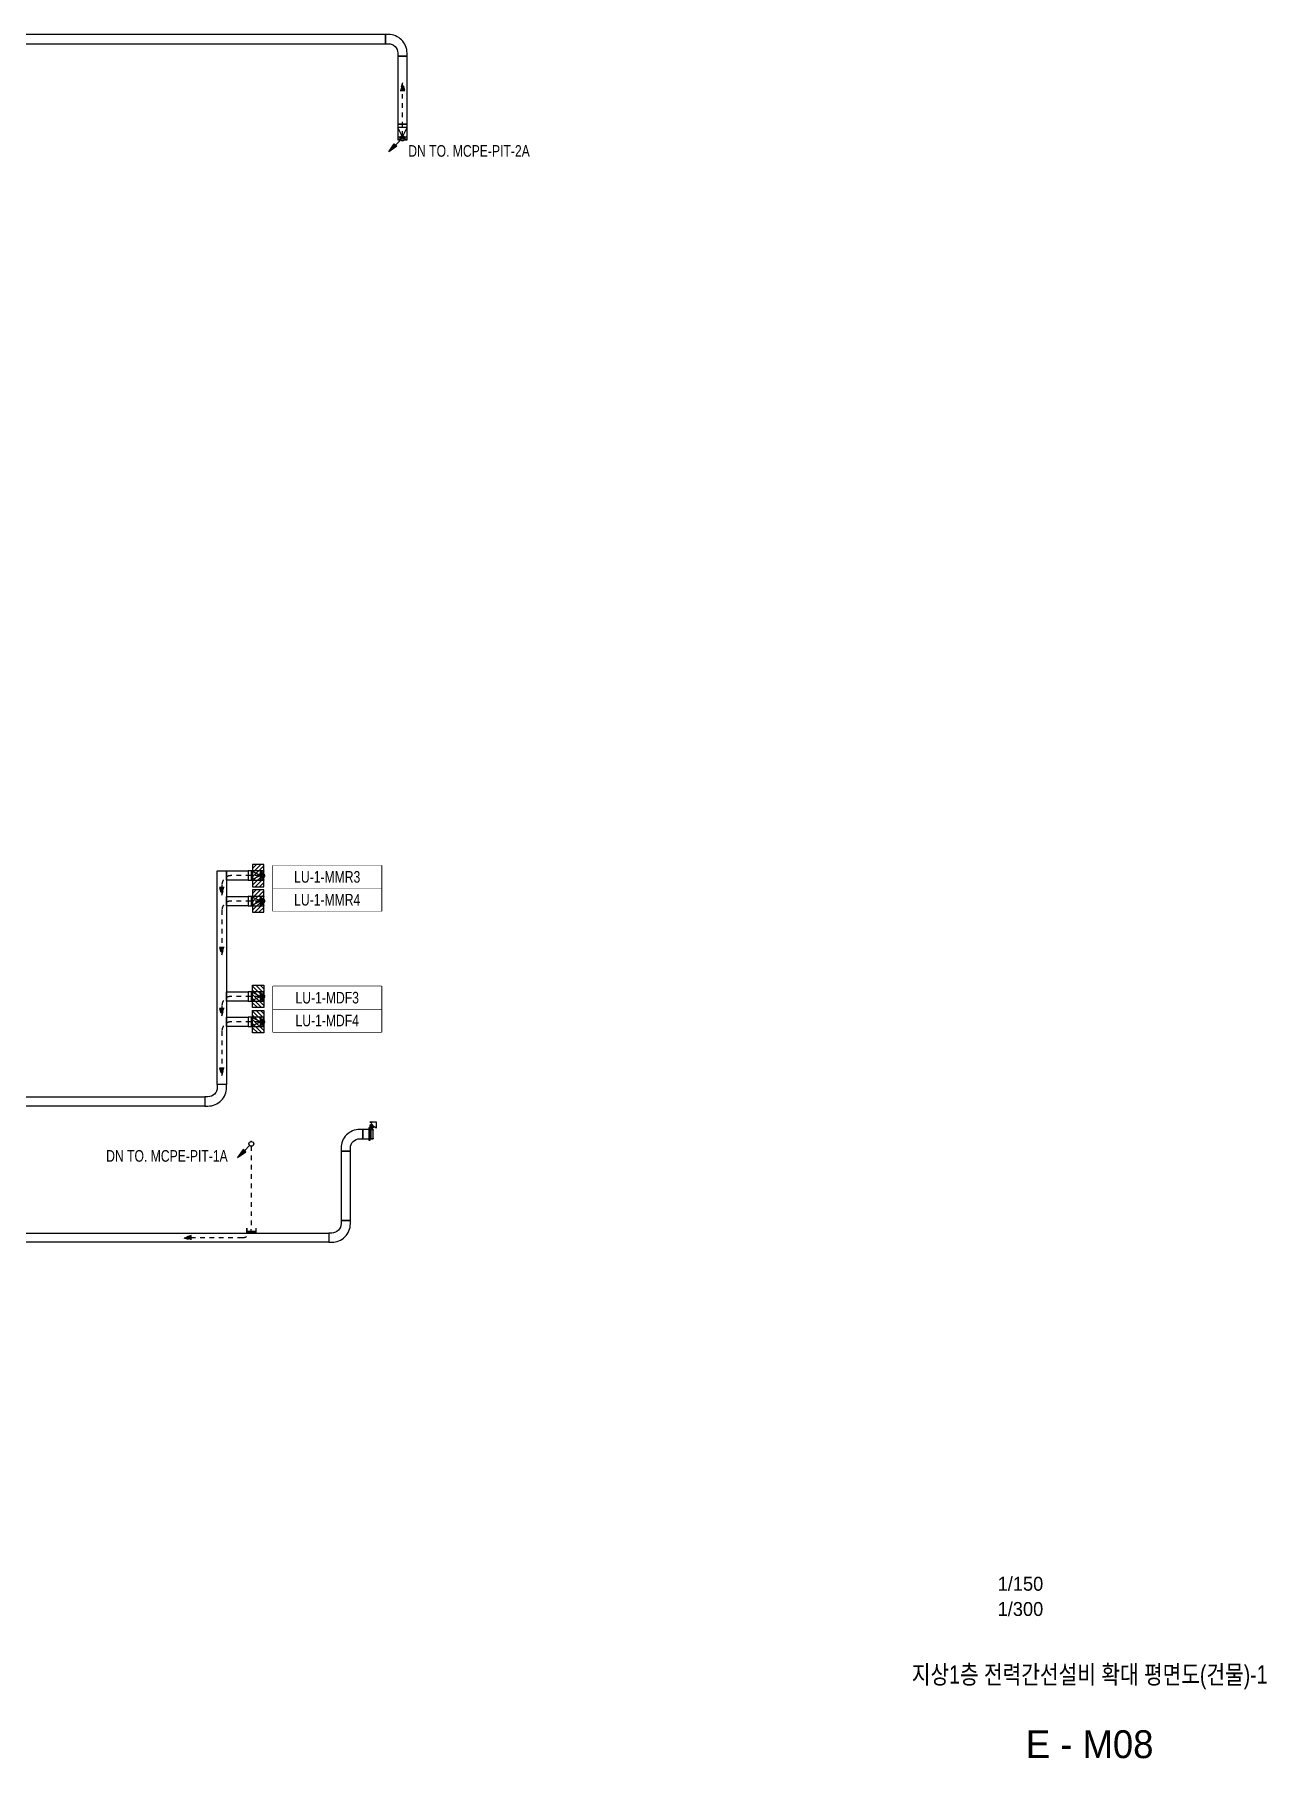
# Model space of a CAD drawing. Header units: millimetres. Extents: x -149088 to 500787, y -530175 to 1035835.
# Drawn here: x 334846 to 374638, y -339518 to -283850 of the extents above; entities that cross this region are included whole.
import ezdxf
from ezdxf.enums import TextEntityAlignment as Align
from ezdxf.xclip import XClip

# ---------------------------------------------------------------- set-up
doc = ezdxf.new("R2010")
doc.units = ezdxf.units.MM
doc.header["$LTSCALE"] = 150
doc.header["$XCLIPFRAME"] = 0
doc.linetypes.add('D1', pattern=[3, 1, -1, 1])
for name, color, linetype in [('------01 Distribution Panel', 3, 'Continuous'), ('------01 Distribution Panel_UPS_Emgency', 232, 'Continuous'), ('-----00 LV_CABLE', 2, 'Continuous'), ('-----26 Electrical Cable Tray', 200, 'Continuous'), ('-----26 Electrical Cable Tray_건물(UPS)', 100, 'Continuous'), ('-----30 Text', 2, 'Continuous'), ('-----41 Drawing Title', 2, 'Continuous'), ('-----42 Drawing Number', 2, 'Continuous'), ('-----43 Drawing Scale', 3, 'Continuous')]:
    doc.layers.add(name, color=color, linetype=linetype)
doc.styles.add('ELEC', font='')
doc.styles.get('ELEC').set_extended_font_data('Dotum')

# ---------------------------------------------------------------- blocks, each defined once
blk = doc.blocks.new('A02')
h = blk.add_hatch()
h.set_pattern_fill('ANSI31', color=256, scale=25, style=0)
h.set_pattern_definition([(45, (-2000, -19200), (-56.1266, 56.1266), [])])
h.paths.add_polyline_path([(-300, 300), (-300, 0), (300, 0), (300, 300)])
blk.add_lwpolyline([(300, 0), (-300, 0), (-300, 300), (300, 300)], close=True)
blk = doc.blocks.new('*U27')
at = {"color": 0}
blk.add_lwpolyline([(0, 0), (-100, 0, -0.414214), (-400, 300), (-400, 400), (-700, 400), (-700, 300, 0.414214), (-100, -300), (0, -300)], format="xyb", close=True, dxfattribs=at)
at = {"color": 0, "style": 'ELEC'}
blk.add_text('W:300(ELBOW 90)', height=10, dxfattribs=at).set_placement((-5, -290), align=Align.MIDDLE_RIGHT)
blk = doc.blocks.new('TRAY(VERT)')
at = {"color": 0}
for p, q in [((0, 400), (0, 500)), ((0, 500), (300, 500)), ((0, 0), (0, 400)), ((300, 0), (0, 0)), ((300, 500), (300, 400)), ((300, 400), (300, 0))]:
    blk.add_line(p, q, dxfattribs=at)
at = {"color": 8}
for p, q in [((150, 100), (0, 400)), ((0, 400), (300, 400)), ((0, 100), (300, 0)), ((0, 0), (300, 100)), ((300, 100), (0, 100)), ((150, 100), (300, 400))]:
    blk.add_line(p, q, dxfattribs=at)
blk = doc.blocks.new('11')
at = {"linetype": 'D1'}
h = blk.add_hatch(color=256, dxfattribs=at)
edge = h.paths.add_edge_path()
edge.add_arc((0, 0), 75, 0, 360)
blk.add_circle((0, 0), 75, dxfattribs=at)
for p in [(-75, 0), (0, 75), (75, 0), (0, -75)]:
    blk.add_point(p, dxfattribs=at)
blk = doc.blocks.new('22')
at = {"linetype": 'D1'}
h = blk.add_hatch(color=0, dxfattribs=at)
h.dxf.hatch_style = 1
h.paths.add_polyline_path([(0, 0), (-241, 75), (-241, -75)])
at = {"color": 0, "linetype": 'D1'}
blk.add_lwpolyline([(-241, -75), (0, 0), (-241, 75)], close=True, dxfattribs=at)
blk = doc.blocks.new('O08')
blk.add_hatch(color=256).paths.add_polyline_path([(120, 51), (-120, 51), (-120, 0), (120, 0)])
blk.add_lwpolyline([(120, 127.5), (120, 0), (-120, 0), (-120, 127.5), (-120, 51), (120, 51)])
blk = doc.blocks.new('O01')
blk.add_hatch(color=256).paths.add_polyline_path([(-149, -218), (-218, -149), (-368, -368)])
blk.add_line((-46, -46), (-184, -184))
blk.add_lwpolyline([(-368, -368), (-149, -218), (-218, -149), (-368, -368)])
blk.add_circle((0, 0), 65)
for p in [(-65, 0), (-65, 0), (0, 65), (0, 65), (65, 0), (65, 0), (0, -65), (0, -65)]:
    blk.add_point(p)
blk = doc.blocks.new('*U28')
at = {"linetype": 'Continuous', "ltscale": 0.1}
for p, q in [((-100, 57), (-100, 59)), ((-50, 57), (-50, 59)), ((0, 57), (0, 59)), ((50, 57), (50, 59)), ((100, 57), (100, 59))]:
    blk.add_line(p, q, dxfattribs=at)
blk.add_lwpolyline([(200, 0), (200, 40), (-200, 40), (-200, 0)], close=True, dxfattribs=at)
for points in [[(-150, 40), (-150, 140), (-125, 140), (-125, 137), (-147, 137), (-147, 40)], [(-147, 59), (147, 59)], [(-147, 57), (147, 57)], [(147, 43), (-147, 43)], [(150, 40), (150, 140), (125, 140), (125, 137), (147, 137), (147, 40)]]:
    blk.add_lwpolyline(points, dxfattribs=at)
at = {"linetype": 'Continuous', "ltscale": 0.1, "style": 'ELEC'}
blk.add_text('W300*H100', height=10, dxfattribs=at).set_placement((-190, 10), align=Align.MIDDLE_LEFT)
blk = doc.blocks.new('TRAY (U-D)')
at = {"color": 0}
for points in [[(156, 467), (-28, 651), (651, 651), (651, -28), (467, 156), (438, 127), (127, 438)], [(-28, 283), (-28, 255), (255, -28), (283, -28), (297, -14), (-14, 297)], [(-28, 198), (-28, 141), (141, -28), (198, -28)], [(14, 325), (325, 14), (354, 42), (42, 354)], [(71, 382), (382, 71), (410, 99), (99, 410)]]:
    blk.add_lwpolyline(points, close=True, dxfattribs=at)
blk.add_circle((0, 0), 40, dxfattribs=at)
blk = doc.blocks.new('SSH-20260429.172412')
at = {"layer": '------01 Distribution Panel', "color": 1}
for points in [[(153383, 75860), (153383, 75120), (149880, 75120), (149880, 75860)], [(153383, 71960), (153383, 71220), (149880, 71220), (149880, 71960)]]:
    blk.add_lwpolyline(points, close=True, dxfattribs=at)
at = {"layer": '-----00 LV_CABLE', "linetype": 'D1'}
blk.add_lwpolyline([(154060, 100158), (154060, 101626)], dxfattribs=at)
for points in [[(149455, 76270), (148530, 76270, 0.414214), (148230, 75970), (148230, 75882)], [(149455, 75450), (148530, 75450, 0.414214), (148230, 75150), (148230, 73952)], [(149455, 72370), (148530, 72370, 0.414214), (148230, 72070), (148230, 71982)], [(149455, 71550), (148530, 71550, 0.414214), (148230, 71250), (148230, 70052)], [(149180, 67530), (149180, 64880, -0.414214), (148880, 64580), (147240, 64580)]]:
    blk.add_lwpolyline(points, format="xyb", dxfattribs=at)
at = {"layer": '-----26 Electrical Cable Tray'}
for points in [[(137230, 103130), (153510, 103130), (153510, 103430), (137230, 103430)], [(153910, 100530), (154210, 100530), (154210, 102730), (153910, 102730)], [(152780, 67773), (153120, 67773), (153120, 68073), (152780, 68073)], [(152080, 65130), (152380, 65130), (152380, 67373), (152080, 67373)], [(151680, 64430), (126247, 64430), (126247, 64730), (151680, 64730)]]:
    blk.add_lwpolyline(points, close=True, dxfattribs=at)
at = {"layer": '-----26 Electrical Cable Tray_건물(UPS)'}
blk.add_lwpolyline([(148380, 69530), (148080, 69530), (148080, 76420), (148380, 76420)], close=True, dxfattribs=at)
at = {"layer": '-----26 Electrical Cable Tray_건물(UPS)', "elevation": 0}
for points in [[(148380, 76120), (148380, 76420), (149080, 76420), (149080, 76120)], [(148380, 75300), (148380, 75600), (149080, 75600), (149080, 75300)], [(148380, 72220), (148380, 72520), (149080, 72520), (149080, 72220)], [(148380, 71400), (148380, 71700), (149080, 71700), (149080, 71400)], [(147680, 69130), (147680, 68830), (99830, 68830), (99830, 69130)]]:
    blk.add_lwpolyline(points, close=True, dxfattribs=at)
at = {"layer": '------01 Distribution Panel_UPS_Emgency', "yscale": 1.2, "zscale": 1.2}
for p, xscale, rotation in [((149580, 76270), -1.2, 90), ((149580, 75450), -1.2, 90), ((149220, 72370), 1.2, 270), ((149220, 71550), 1.2, 270)]:
    blk.add_blockref('A02', p, dxfattribs=dict(at, xscale=xscale, rotation=rotation))
at = {"layer": '-----00 LV_CABLE', "linetype": 'D1'}
for p, rotation in [((154060, 101867), 90), ((148230, 75641), 270), ((148230, 73711), 270), ((148230, 71741), 270), ((148230, 69811), 270), ((146999, 64580), 180)]:
    blk.add_blockref('22', p, dxfattribs=dict(at, rotation=rotation))
at = {"layer": '-----00 LV_CABLE', "linetype": 'D1', "xscale": -1.2, "yscale": 1.2, "zscale": 1.2, "rotation": 270}
blk.add_blockref('O01', (154060, 100080), dxfattribs=at)
at = {"layer": '-----00 LV_CABLE', "linetype": 'D1'}
for p in [(149530, 76270), (149530, 75450), (149530, 72370), (149530, 71550)]:
    blk.add_blockref('11', p, dxfattribs=at)
for name, p, xscale, yscale, zscale in [('O01', (149180, 67608), 1.2, 1.2, 1.2), ('O08', (149180, 64730), 1.200000000011642, 1.200000000011642, 1.200000000011642), ('O08', (149180, 64730), 1.200000000011642, 1.200000000011642, 1.200000000011642)]:
    blk.add_blockref(name, p, dxfattribs=dict(at, xscale=xscale, yscale=yscale, zscale=zscale))
at = {"layer": '-----26 Electrical Cable Tray'}
for name, p, rotation in [('*U27', (153510, 103130), 180), ('*U27', (152380, 67373), 270), ('*U28', (152980, 67923), 270), ('*U27', (152080, 65130), 90)]:
    blk.add_blockref(name, p, dxfattribs=dict(at, rotation=rotation))
at = {"layer": '-----26 Electrical Cable Tray', "xscale": -1}
blk.add_blockref('TRAY(VERT)', (154210, 100030), dxfattribs=at)
blk.add_blockref('TRAY(VERT)', (154210, 100030), dxfattribs=at)
at = {"layer": '-----26 Electrical Cable Tray', "xscale": 0.3, "yscale": 0.3, "zscale": 0.3}
blk.add_blockref('TRAY (U-D)', (153020, 68123), dxfattribs=at)
at = {"layer": '-----26 Electrical Cable Tray_건물(UPS)', "xscale": -1, "rotation": 90}
for p in [(149580, 76420), (149580, 75600), (149580, 72520), (149580, 71700)]:
    blk.add_blockref('TRAY(VERT)', p, dxfattribs=at)
at = {"layer": '-----26 Electrical Cable Tray_건물(UPS)', "rotation": 89.99999999999999}
blk.add_blockref('*U27', (148080, 69530), dxfattribs=at)
at = {"layer": '-----30 Text', "style": 'ELEC', "width": 0.8}
for s, p in [('DN TO. MCPE-PIT-2A', (156211, 99670)), ('DN TO. MCPE-PIT-1A', (146454, 67220))]:
    blk.add_text(s, height=375, dxfattribs=at).set_placement(p, align=Align.MIDDLE)
at = {"color": 1}
for points in [[(149880, 75860), (153383, 75860), (153383, 75120), (149880, 75120)], [(149880, 71960), (153383, 71960), (153383, 71220), (149880, 71220)]]:
    blk.add_wipeout(points, dxfattribs=at).dxf.layer = '------01 Distribution Panel'
at = {"layer": '------01 Distribution Panel', "color": 1}
for points in [[(153383, 75860), (153383, 75120), (149880, 75120), (149880, 75860)], [(153383, 71960), (153383, 71220), (149880, 71220), (149880, 71960)]]:
    blk.add_lwpolyline(points, close=True, dxfattribs=at)
at = {"color": 1}
for points in [[(149880, 75860), (153383, 75860), (153383, 75120), (149880, 75120)], [(149880, 71960), (153383, 71960), (153383, 71220), (149880, 71220)]]:
    blk.add_wipeout(points, dxfattribs=at).dxf.layer = '------01 Distribution Panel_UPS_Emgency'
at = {"layer": '------01 Distribution Panel', "color": 1}
for points in [[(153383, 76600), (153383, 75860), (149880, 75860), (149880, 76600)], [(153383, 72700), (153383, 71960), (149880, 71960), (149880, 72700)]]:
    blk.add_lwpolyline(points, close=True, dxfattribs=at)
at = {"layer": '------01 Distribution Panel_UPS_Emgency', "style": 'ELEC', "width": 0.8}
for s, p in [('LU-1-MMR4', (151631, 75490)), ('LU-1-MDF4', (151631, 71590))]:
    blk.add_text(s, height=375, dxfattribs=at).set_placement(p, align=Align.MIDDLE)
at = {"color": 1}
for points in [[(149880, 76600), (153383, 76600), (153383, 75860), (149880, 75860)], [(149880, 72700), (153383, 72700), (153383, 71960), (149880, 71960)]]:
    blk.add_wipeout(points, dxfattribs=at).dxf.layer = '------01 Distribution Panel'
at = {"layer": '------01 Distribution Panel', "color": 1}
for points in [[(153383, 76600), (153383, 75860), (149880, 75860), (149880, 76600)], [(153383, 72700), (153383, 71960), (149880, 71960), (149880, 72700)]]:
    blk.add_lwpolyline(points, close=True, dxfattribs=at)
at = {"color": 1}
for points in [[(149880, 76600), (153383, 76600), (153383, 75860), (149880, 75860)], [(149880, 72700), (153383, 72700), (153383, 71960), (149880, 71960)]]:
    blk.add_wipeout(points, dxfattribs=at).dxf.layer = '------01 Distribution Panel_UPS_Emgency'
at = {"layer": '------01 Distribution Panel_UPS_Emgency', "style": 'ELEC', "width": 0.8}
for s, p in [('LU-1-MMR3', (151631, 76230)), ('LU-1-MDF3', (151631, 72330))]:
    blk.add_text(s, height=375, dxfattribs=at).set_placement(p, align=Align.MIDDLE)

msp = doc.modelspace()

# ---------------------------------------------------------------- block references
ref = msp.add_blockref('SSH-20260429.172412', (192670, -387280))
XClip(ref).set_block_clipping_path([(64279.7542057556, 38429.9941674445), (169279.7542057556, 112429.9941674445)])

# ---------------------------------------------------------------- texts
at = {"layer": '-----41 Drawing Title', "style": 'ELEC', "width": 0.8}
msp.add_text('지상1층 전력간선설비 확대 평면도(건물)-1', height=600, dxfattribs=at).set_placement((368925, -336805), align=Align.MIDDLE_CENTER)
at = {"layer": '-----42 Drawing Number', "style": 'ELEC'}
msp.add_text('E - M08', height=900, dxfattribs=at).set_placement((368925, -339055), align=Align.MIDDLE_CENTER)
at = {"layer": '-----43 Drawing Scale', "style": 'ELEC'}
for s, p in [('1/150', (366690, -333875)), ('1/300', (366690, -334690))]:
    msp.add_text(s, height=450, dxfattribs=at).set_placement(p, align=Align.MIDDLE_CENTER)

doc.saveas('drawing.dxf')
